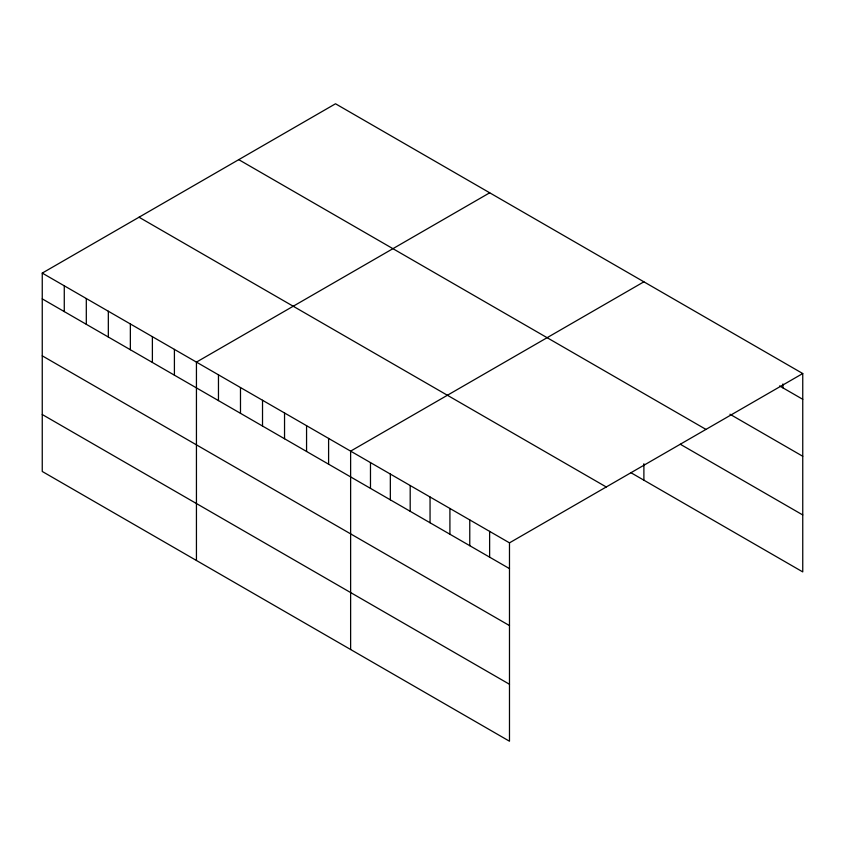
<?xml version="1.0" encoding="UTF-8"?>
<svg xmlns="http://www.w3.org/2000/svg" width="845" height="845" viewBox="0 0 845 845"><rect width="100%" height="100%" fill="white"/><g stroke="black" fill="none" stroke-linecap="round" stroke-linejoin="round"><path stroke-width="1.27" d="M42.25 273.093L509.482 542.849L509.482 741.223L42.25 471.468L42.25 273.093L335.518 103.777L802.75 373.532L802.75 571.907L630.676 472.556M489.709 192.797L196.441 362.114L196.441 560.488M643.89 281.818L350.622 451.135L350.622 649.509M509.482 542.849L802.75 373.532M779.586 385.933L802.75 399.305M729.943 414.23L802.75 456.268M238.744 159.652L705.976 429.408M680.299 444.248L802.75 514.954M139.024 217.218L606.256 486.974M42.25 298.876L509.482 568.622M42.25 355.829L509.482 625.585M42.25 414.515L509.482 684.27M782.892 383.979L782.892 387.844M643.89 463.736L643.89 480.192M489.625 531.378L489.625 557.161M469.767 519.918L469.767 545.701M449.91 508.458L449.91 534.23M430.052 496.987L430.052 522.77M410.195 485.526L410.195 511.299M390.337 474.056L390.337 499.839M370.48 462.595L370.48 488.378M328.599 438.418L328.599 464.19M306.566 425.7L306.566 451.473M284.543 412.983L284.543 438.756M262.52 400.266L262.52 426.038M240.487 387.549L240.487 413.321M218.464 374.831L218.464 400.604M174.408 349.397L174.408 375.169M152.385 336.68L152.385 362.452M130.352 323.962L130.352 349.735M108.329 311.245L108.329 337.018M86.306 298.528L86.306 324.3M64.273 285.811L64.273 311.594"/></g></svg>
